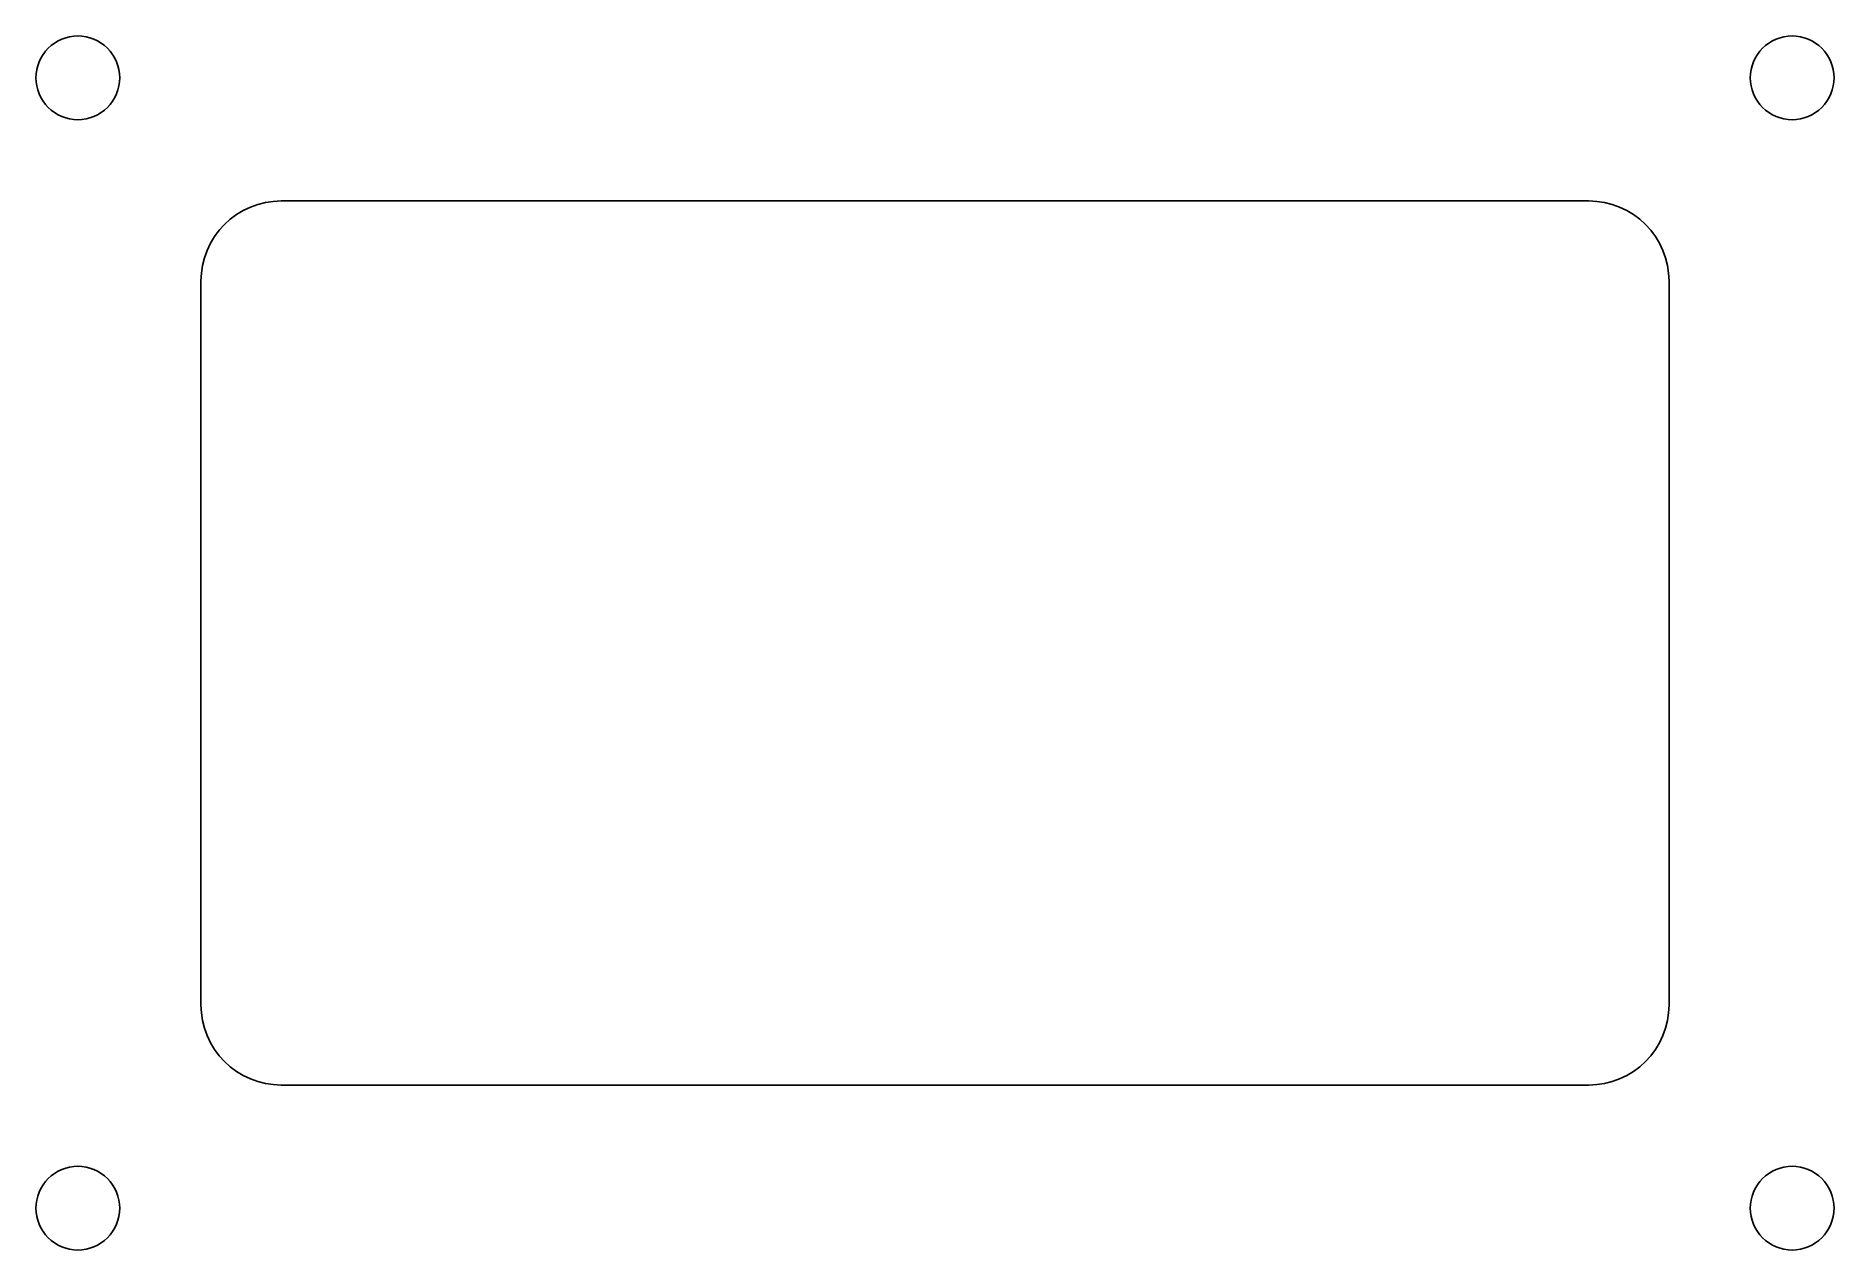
# Model space of a CAD drawing. Header units: metres. Extents: x -36.5 to 36.5, y -24.6 to 24.6.
import ezdxf

# ---------------------------------------------------------------- set-up
doc = ezdxf.new("R2010")
doc.units = ezdxf.units.M

msp = doc.modelspace()

# ---------------------------------------------------------------- linework, layer by layer
for p, q in [((-36.0021, 24.1521), (-36.1141, 24.0285)), ((-35.8785, 24.2641), (-36.0021, 24.1521)), ((-35.7445, 24.3635), (-35.8785, 24.2641)), ((-35.6014, 24.4493), (-35.7445, 24.3635)), ((-35.4506, 24.5206), (-35.6014, 24.4493)), ((-35.2935, 24.5768), (-35.4506, 24.5206)), ((-35.1317, 24.6173), (-35.2935, 24.5768)), ((-34.9666, 24.6418), (-35.1317, 24.6173)), ((-34.8, 24.65), (-34.9666, 24.6418)), ((-34.6334, 24.6418), (-34.8, 24.65)), ((-34.4683, 24.6173), (-34.6334, 24.6418)), ((-34.3065, 24.5768), (-34.4683, 24.6173)), ((-34.1494, 24.5206), (-34.3065, 24.5768)), ((-33.9986, 24.4493), (-34.1494, 24.5206)), ((-33.8555, 24.3635), (-33.9986, 24.4493)), ((-33.7215, 24.2641), (-33.8555, 24.3635)), ((-33.5979, 24.1521), (-33.7215, 24.2641)), ((-33.4859, 24.0285), (-33.5979, 24.1521)), ((33.5979, 24.1521), (33.4859, 24.0285)), ((33.7215, 24.2641), (33.5979, 24.1521)), ((33.8555, 24.3635), (33.7215, 24.2641)), ((33.9986, 24.4493), (33.8555, 24.3635)), ((34.1494, 24.5206), (33.9986, 24.4493)), ((34.3065, 24.5768), (34.1494, 24.5206)), ((34.4683, 24.6173), (34.3065, 24.5768)), ((34.6334, 24.6418), (34.4683, 24.6173)), ((34.8, 24.65), (34.6334, 24.6418)), ((34.9666, 24.6418), (34.8, 24.65)), ((35.1317, 24.6173), (34.9666, 24.6418)), ((35.2935, 24.5768), (35.1317, 24.6173)), ((35.4506, 24.5206), (35.2935, 24.5768)), ((35.6014, 24.4493), (35.4506, 24.5206)), ((35.7445, 24.3635), (35.6014, 24.4493)), ((35.8785, 24.2641), (35.7445, 24.3635)), ((36.0021, 24.1521), (35.8785, 24.2641)), ((36.1141, 24.0285), (36.0021, 24.1521)), ((-36.4268, 23.4435), (-36.4673, 23.2816)), ((-36.3706, 23.6006), (-36.4268, 23.4435)), ((-36.2993, 23.7514), (-36.3706, 23.6006)), ((-36.2135, 23.8945), (-36.2993, 23.7514)), ((-36.1141, 24.0285), (-36.2135, 23.8945)), ((-33.3865, 23.8945), (-33.4859, 24.0285)), ((-33.3007, 23.7514), (-33.3865, 23.8945)), ((-33.2294, 23.6006), (-33.3007, 23.7514)), ((-33.1732, 23.4435), (-33.2294, 23.6006)), ((-33.1327, 23.2816), (-33.1732, 23.4435)), ((33.1732, 23.4435), (33.1327, 23.2816)), ((33.2294, 23.6006), (33.1732, 23.4435)), ((33.3007, 23.7514), (33.2294, 23.6006)), ((33.3865, 23.8945), (33.3007, 23.7514)), ((33.4859, 24.0285), (33.3865, 23.8945)), ((36.2135, 23.8945), (36.1141, 24.0285)), ((36.2993, 23.7514), (36.2135, 23.8945)), ((36.3706, 23.6006), (36.2993, 23.7514)), ((36.4268, 23.4435), (36.3706, 23.6006)), ((36.4673, 23.2816), (36.4268, 23.4435)), ((-36.4918, 23.1166), (-36.5, 22.95)), ((-36.5, 22.95), (-36.4918, 22.7834)), ((-36.4673, 23.2816), (-36.4918, 23.1166)), ((-36.4918, 22.7834), (-36.4673, 22.6183)), ((-33.1082, 23.1166), (-33.1327, 23.2816)), ((-33.1327, 22.6183), (-33.1082, 22.7834)), ((-33.1, 22.95), (-33.1082, 23.1166)), ((-33.1082, 22.7834), (-33.1, 22.95)), ((33.1082, 23.1166), (33.1, 22.95)), ((33.1, 22.95), (33.1082, 22.7834)), ((33.1327, 23.2816), (33.1082, 23.1166)), ((33.1082, 22.7834), (33.1327, 22.6183)), ((36.4918, 23.1166), (36.4673, 23.2816)), ((36.4673, 22.6183), (36.4918, 22.7834)), ((36.5, 22.95), (36.4918, 23.1166)), ((36.4918, 22.7834), (36.5, 22.95)), ((-36.4673, 22.6183), (-36.4268, 22.4565)), ((-36.4268, 22.4565), (-36.3706, 22.2994)), ((-36.3706, 22.2994), (-36.2993, 22.1486)), ((-36.2993, 22.1486), (-36.2135, 22.0055)), ((-36.2135, 22.0055), (-36.1141, 21.8715)), ((-33.4859, 21.8715), (-33.3865, 22.0055)), ((-33.3865, 22.0055), (-33.3007, 22.1486)), ((-33.3007, 22.1486), (-33.2294, 22.2994)), ((-33.2294, 22.2994), (-33.1732, 22.4565)), ((-33.1732, 22.4565), (-33.1327, 22.6183)), ((33.1327, 22.6183), (33.1732, 22.4565)), ((33.1732, 22.4565), (33.2294, 22.2994)), ((33.2294, 22.2994), (33.3007, 22.1486)), ((33.3007, 22.1486), (33.3865, 22.0055)), ((33.3865, 22.0055), (33.4859, 21.8715)), ((36.1141, 21.8715), (36.2135, 22.0055)), ((36.2135, 22.0055), (36.2993, 22.1486)), ((36.2993, 22.1486), (36.3706, 22.2994)), ((36.3706, 22.2994), (36.4268, 22.4565)), ((36.4268, 22.4565), (36.4673, 22.6183)), ((-36.1141, 21.8715), (-36.0021, 21.7479)), ((-36.0021, 21.7479), (-35.8785, 21.6359)), ((-35.8785, 21.6359), (-35.7445, 21.5365)), ((-35.7445, 21.5365), (-35.6014, 21.4507)), ((-35.6014, 21.4507), (-35.4506, 21.3794)), ((-35.4506, 21.3794), (-35.2935, 21.3232)), ((-35.2935, 21.3232), (-35.1317, 21.2827)), ((-35.1317, 21.2827), (-34.9666, 21.2582)), ((-34.9666, 21.2582), (-34.8, 21.25)), ((-34.8, 21.25), (-34.6334, 21.2582)), ((-34.6334, 21.2582), (-34.4683, 21.2827)), ((-34.4683, 21.2827), (-34.3065, 21.3232)), ((-34.3065, 21.3232), (-34.1494, 21.3794)), ((-34.1494, 21.3794), (-33.9986, 21.4507)), ((-33.9986, 21.4507), (-33.8555, 21.5365)), ((-33.8555, 21.5365), (-33.7215, 21.6359)), ((-33.7215, 21.6359), (-33.5979, 21.7479)), ((-33.5979, 21.7479), (-33.4859, 21.8715)), ((33.4859, 21.8715), (33.5979, 21.7479)), ((33.5979, 21.7479), (33.7215, 21.6359)), ((33.7215, 21.6359), (33.8555, 21.5365)), ((33.8555, 21.5365), (33.9986, 21.4507)), ((33.9986, 21.4507), (34.1494, 21.3794)), ((34.1494, 21.3794), (34.3065, 21.3232)), ((34.3065, 21.3232), (34.4683, 21.2827)), ((34.4683, 21.2827), (34.6334, 21.2582)), ((34.6334, 21.2582), (34.8, 21.25)), ((34.8, 21.25), (34.9666, 21.2582)), ((34.9666, 21.2582), (35.1317, 21.2827)), ((35.1317, 21.2827), (35.2935, 21.3232)), ((35.2935, 21.3232), (35.4506, 21.3794)), ((35.4506, 21.3794), (35.6014, 21.4507)), ((35.6014, 21.4507), (35.7445, 21.5365)), ((35.7445, 21.5365), (35.8785, 21.6359)), ((35.8785, 21.6359), (36.0021, 21.7479)), ((36.0021, 21.7479), (36.1141, 21.8715)), ((-28.082, 17.5662), (-28.3556, 17.4023)), ((-27.7937, 17.7026), (-28.082, 17.5662)), ((-27.4934, 17.8101), (-27.7937, 17.7026)), ((-27.184, 17.8875), (-27.4934, 17.8101)), ((-26.8685, 17.9343), (-27.184, 17.8875)), ((-26.55, 17.95), (-26.8685, 17.9343)), ((26.55, 17.95), (-26.55, 17.95)), ((26.8685, 17.9343), (26.55, 17.95)), ((27.184, 17.8875), (26.8685, 17.9343)), ((27.4934, 17.8101), (27.184, 17.8875)), ((27.7937, 17.7026), (27.4934, 17.8101)), ((28.082, 17.5662), (27.7937, 17.7026)), ((28.3556, 17.4023), (28.082, 17.5662)), ((-28.8481, 16.9981), (-29.0623, 16.7618)), ((-28.6118, 17.2123), (-28.8481, 16.9981)), ((-28.3556, 17.4023), (-28.6118, 17.2123)), ((28.6118, 17.2123), (28.3556, 17.4023)), ((28.8481, 16.9981), (28.6118, 17.2123)), ((29.0623, 16.7618), (28.8481, 16.9981)), ((-29.4162, 16.232), (-29.5526, 15.9437)), ((-29.2523, 16.5056), (-29.4162, 16.232)), ((-29.0623, 16.7618), (-29.2523, 16.5056)), ((29.2523, 16.5056), (29.0623, 16.7618)), ((29.4162, 16.232), (29.2523, 16.5056)), ((29.5526, 15.9437), (29.4162, 16.232)), ((-29.7375, 15.334), (-29.7843, 15.0186)), ((-29.66, 15.6434), (-29.7375, 15.334)), ((-29.5526, 15.9437), (-29.66, 15.6434)), ((29.66, 15.6434), (29.5526, 15.9437)), ((29.7375, 15.334), (29.66, 15.6434)), ((29.7843, 15.0186), (29.7375, 15.334)), ((-29.7843, 15.0186), (-29.8, 14.7)), ((-29.8, 14.7), (-29.8, -14.7)), ((29.8, 14.7), (29.7843, 15.0186)), ((29.8, -14.7), (29.8, 14.7)), ((-29.8, -14.7), (-29.7843, -15.0186)), ((-29.7843, -15.0186), (-29.7375, -15.334)), ((29.7375, -15.334), (29.7843, -15.0186)), ((29.7843, -15.0186), (29.8, -14.7)), ((-29.7375, -15.334), (-29.66, -15.6434)), ((-29.66, -15.6434), (-29.5526, -15.9437)), ((-29.5526, -15.9437), (-29.4162, -16.232)), ((29.4162, -16.232), (29.5526, -15.9437)), ((29.5526, -15.9437), (29.66, -15.6434)), ((29.66, -15.6434), (29.7375, -15.334)), ((-29.4162, -16.232), (-29.2523, -16.5056)), ((-29.2523, -16.5056), (-29.0623, -16.7618)), ((-29.0623, -16.7618), (-28.8481, -16.9981)), ((28.8481, -16.9981), (29.0623, -16.7618)), ((29.0623, -16.7618), (29.2523, -16.5056)), ((29.2523, -16.5056), (29.4162, -16.232)), ((-28.8481, -16.9981), (-28.6118, -17.2123)), ((-28.6118, -17.2123), (-28.3556, -17.4023)), ((-28.3556, -17.4023), (-28.082, -17.5662)), ((28.082, -17.5662), (28.3556, -17.4023)), ((28.3556, -17.4023), (28.6118, -17.2123)), ((28.6118, -17.2123), (28.8481, -16.9981)), ((-28.082, -17.5662), (-27.7937, -17.7026)), ((-27.7937, -17.7026), (-27.4934, -17.8101)), ((-27.4934, -17.8101), (-27.184, -17.8875)), ((-27.184, -17.8875), (-26.8685, -17.9343)), ((-26.8685, -17.9343), (-26.55, -17.95)), ((-26.55, -17.95), (26.55, -17.95)), ((26.55, -17.95), (26.8685, -17.9343)), ((26.8685, -17.9343), (27.184, -17.8875)), ((27.184, -17.8875), (27.4934, -17.8101)), ((27.4934, -17.8101), (27.7937, -17.7026)), ((27.7937, -17.7026), (28.082, -17.5662)), ((-36.1141, -21.8715), (-36.2135, -22.0055)), ((-36.0021, -21.7479), (-36.1141, -21.8715)), ((-35.8785, -21.6359), (-36.0021, -21.7479)), ((-35.7445, -21.5365), (-35.8785, -21.6359)), ((-35.6014, -21.4507), (-35.7445, -21.5365)), ((-35.4506, -21.3794), (-35.6014, -21.4507)), ((-35.2935, -21.3232), (-35.4506, -21.3794)), ((-35.1317, -21.2827), (-35.2935, -21.3232)), ((-34.9666, -21.2582), (-35.1317, -21.2827)), ((-34.8, -21.25), (-34.9666, -21.2582)), ((-34.6334, -21.2582), (-34.8, -21.25)), ((-34.4683, -21.2827), (-34.6334, -21.2582)), ((-34.3065, -21.3232), (-34.4683, -21.2827)), ((-34.1494, -21.3794), (-34.3065, -21.3232)), ((-33.9986, -21.4507), (-34.1494, -21.3794)), ((-33.8555, -21.5365), (-33.9986, -21.4507)), ((-33.7215, -21.6359), (-33.8555, -21.5365)), ((-33.5979, -21.7479), (-33.7215, -21.6359)), ((-33.4859, -21.8715), (-33.5979, -21.7479)), ((-33.3865, -22.0055), (-33.4859, -21.8715)), ((33.4859, -21.8715), (33.3865, -22.0055)), ((33.5979, -21.7479), (33.4859, -21.8715)), ((33.7215, -21.6359), (33.5979, -21.7479)), ((33.8555, -21.5365), (33.7215, -21.6359)), ((33.9986, -21.4507), (33.8555, -21.5365)), ((34.1494, -21.3794), (33.9986, -21.4507)), ((34.3065, -21.3232), (34.1494, -21.3794)), ((34.4683, -21.2827), (34.3065, -21.3232)), ((34.6334, -21.2582), (34.4683, -21.2827)), ((34.8, -21.25), (34.6334, -21.2582)), ((34.9666, -21.2582), (34.8, -21.25)), ((35.1317, -21.2827), (34.9666, -21.2582)), ((35.2935, -21.3232), (35.1317, -21.2827)), ((35.4506, -21.3794), (35.2935, -21.3232)), ((35.6014, -21.4507), (35.4506, -21.3794)), ((35.7445, -21.5365), (35.6014, -21.4507)), ((35.8785, -21.6359), (35.7445, -21.5365)), ((36.0021, -21.7479), (35.8785, -21.6359)), ((36.1141, -21.8715), (36.0021, -21.7479)), ((36.2135, -22.0055), (36.1141, -21.8715)), ((-36.4673, -22.6183), (-36.4918, -22.7834)), ((-36.4268, -22.4565), (-36.4673, -22.6183)), ((-36.3706, -22.2994), (-36.4268, -22.4565)), ((-36.2993, -22.1486), (-36.3706, -22.2994)), ((-36.2135, -22.0055), (-36.2993, -22.1486)), ((-33.3007, -22.1486), (-33.3865, -22.0055)), ((-33.2294, -22.2994), (-33.3007, -22.1486)), ((-33.1732, -22.4565), (-33.2294, -22.2994)), ((-33.1327, -22.6183), (-33.1732, -22.4565)), ((-33.1082, -22.7834), (-33.1327, -22.6183)), ((33.1327, -22.6183), (33.1082, -22.7834)), ((33.1732, -22.4565), (33.1327, -22.6183)), ((33.2294, -22.2994), (33.1732, -22.4565)), ((33.3007, -22.1486), (33.2294, -22.2994)), ((33.3865, -22.0055), (33.3007, -22.1486)), ((36.2993, -22.1486), (36.2135, -22.0055)), ((36.3706, -22.2994), (36.2993, -22.1486)), ((36.4268, -22.4565), (36.3706, -22.2994)), ((36.4673, -22.6183), (36.4268, -22.4565)), ((36.4918, -22.7834), (36.4673, -22.6183)), ((-36.4918, -22.7834), (-36.5, -22.95)), ((-36.5, -22.95), (-36.4918, -23.1166)), ((-36.4918, -23.1166), (-36.4673, -23.2816)), ((-36.4673, -23.2816), (-36.4268, -23.4435)), ((-33.1732, -23.4435), (-33.1327, -23.2816)), ((-33.1327, -23.2816), (-33.1082, -23.1166)), ((-33.1, -22.95), (-33.1082, -22.7834)), ((-33.1082, -23.1166), (-33.1, -22.95)), ((33.1082, -22.7834), (33.1, -22.95)), ((33.1, -22.95), (33.1082, -23.1166)), ((33.1082, -23.1166), (33.1327, -23.2816)), ((33.1327, -23.2816), (33.1732, -23.4435)), ((36.4268, -23.4435), (36.4673, -23.2816)), ((36.4673, -23.2816), (36.4918, -23.1166)), ((36.5, -22.95), (36.4918, -22.7834)), ((36.4918, -23.1166), (36.5, -22.95)), ((-36.4268, -23.4435), (-36.3706, -23.6006)), ((-36.3706, -23.6006), (-36.2993, -23.7514)), ((-36.2993, -23.7514), (-36.2135, -23.8945)), ((-36.2135, -23.8945), (-36.1141, -24.0285)), ((-36.1141, -24.0285), (-36.0021, -24.1521)), ((-33.5979, -24.1521), (-33.4859, -24.0285)), ((-33.4859, -24.0285), (-33.3865, -23.8945)), ((-33.3865, -23.8945), (-33.3007, -23.7514)), ((-33.3007, -23.7514), (-33.2294, -23.6006)), ((-33.2294, -23.6006), (-33.1732, -23.4435)), ((33.1732, -23.4435), (33.2294, -23.6006)), ((33.2294, -23.6006), (33.3007, -23.7514)), ((33.3007, -23.7514), (33.3865, -23.8945)), ((33.3865, -23.8945), (33.4859, -24.0285)), ((33.4859, -24.0285), (33.5979, -24.1521)), ((36.0021, -24.1521), (36.1141, -24.0285)), ((36.1141, -24.0285), (36.2135, -23.8945)), ((36.2135, -23.8945), (36.2993, -23.7514)), ((36.2993, -23.7514), (36.3706, -23.6006)), ((36.3706, -23.6006), (36.4268, -23.4435)), ((-36.0021, -24.1521), (-35.8785, -24.2641)), ((-35.8785, -24.2641), (-35.7445, -24.3635)), ((-35.7445, -24.3635), (-35.6014, -24.4493)), ((-35.6014, -24.4493), (-35.4506, -24.5206)), ((-35.4506, -24.5206), (-35.2935, -24.5768)), ((-35.2935, -24.5768), (-35.1317, -24.6173)), ((-35.1317, -24.6173), (-34.9666, -24.6418)), ((-34.9666, -24.6418), (-34.8, -24.65)), ((-34.8, -24.65), (-34.6334, -24.6418)), ((-34.6334, -24.6418), (-34.4683, -24.6173)), ((-34.4683, -24.6173), (-34.3065, -24.5768)), ((-34.3065, -24.5768), (-34.1494, -24.5206)), ((-34.1494, -24.5206), (-33.9986, -24.4493)), ((-33.9986, -24.4493), (-33.8555, -24.3635)), ((-33.8555, -24.3635), (-33.7215, -24.2641)), ((-33.7215, -24.2641), (-33.5979, -24.1521)), ((33.5979, -24.1521), (33.7215, -24.2641)), ((33.7215, -24.2641), (33.8555, -24.3635)), ((33.8555, -24.3635), (33.9986, -24.4493)), ((33.9986, -24.4493), (34.1494, -24.5206)), ((34.1494, -24.5206), (34.3065, -24.5768)), ((34.3065, -24.5768), (34.4683, -24.6173)), ((34.4683, -24.6173), (34.6334, -24.6418)), ((34.6334, -24.6418), (34.8, -24.65)), ((34.8, -24.65), (34.9666, -24.6418)), ((34.9666, -24.6418), (35.1317, -24.6173)), ((35.1317, -24.6173), (35.2935, -24.5768)), ((35.2935, -24.5768), (35.4506, -24.5206)), ((35.4506, -24.5206), (35.6014, -24.4493)), ((35.6014, -24.4493), (35.7445, -24.3635)), ((35.7445, -24.3635), (35.8785, -24.2641)), ((35.8785, -24.2641), (36.0021, -24.1521))]:
    msp.add_line(p, q)

doc.saveas('drawing.dxf')
